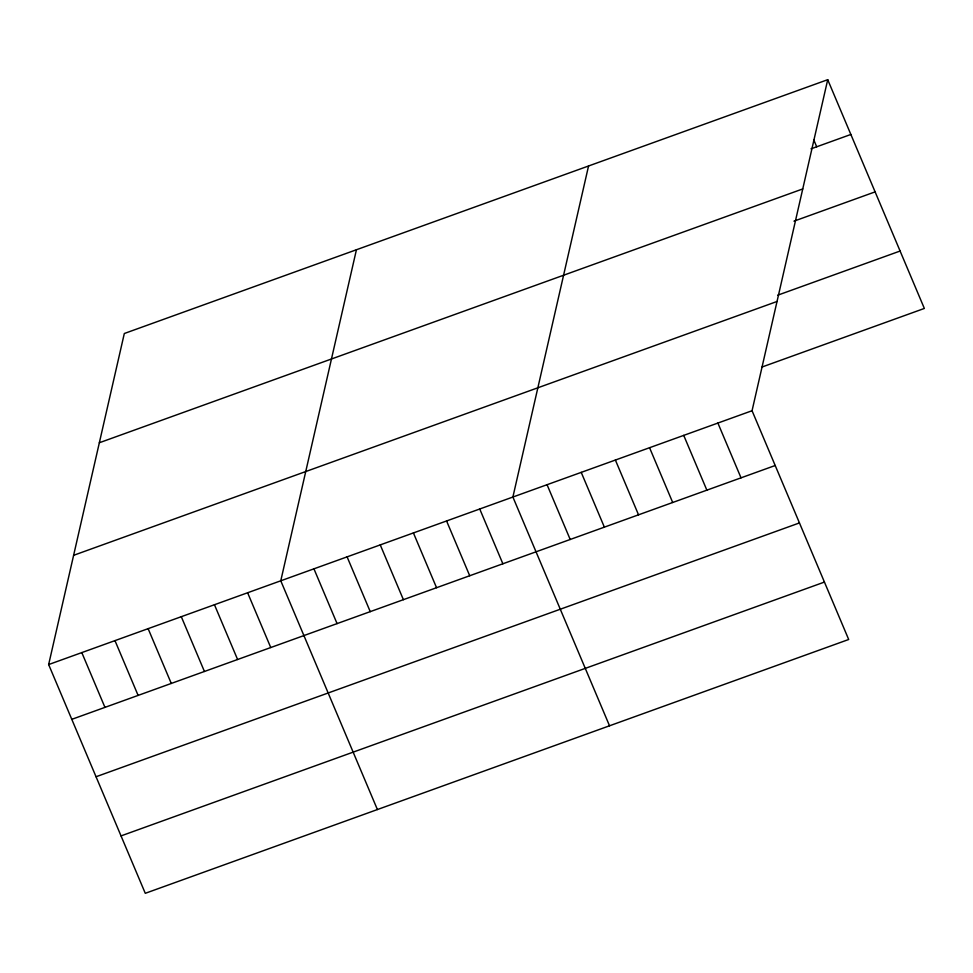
<?xml version="1.0" encoding="UTF-8"?>
<svg xmlns="http://www.w3.org/2000/svg" width="973" height="973" viewBox="0 0 973 973"><rect width="100%" height="100%" fill="white"/><g stroke="black" fill="none" stroke-linecap="round" stroke-linejoin="round"><path stroke-width="1.46" d="M827.719 79.689L752.056 410.728L848.687 639.492L145.281 893.311L48.65 664.559L124.313 333.508L827.719 79.689L924.35 308.441L762.066 367.003M356.434 249.745L280.771 580.796L377.402 809.548M588.556 165.982L512.893 497.033L609.524 725.785M810.995 148.845L850.852 134.469M99.343 442.751L802.749 188.932M793.968 221.163L875.116 191.876M777.67 295.208L900.098 251.034M73.62 555.315L777.026 301.484M48.65 664.559L752.056 410.728M71.795 719.339L775.189 465.508M96.047 776.746L799.441 522.927M121.029 835.904L824.435 582.073M813.805 139.942L816.688 146.789M717.892 423.06L741.025 477.84M683.727 435.381L706.86 490.161M649.563 447.714L672.696 502.494M615.386 460.047L638.531 514.826M581.222 472.367L604.367 527.147M547.057 484.7L570.202 539.48M479.738 509.001L502.871 563.781M446.571 520.956L469.716 575.736M413.416 532.924L436.549 587.704M380.248 544.892L403.394 599.672M347.093 556.86L370.239 611.64M313.938 568.828L337.072 623.608M247.616 592.764L270.749 647.532M214.449 604.72L237.594 659.499M181.294 616.687L204.427 671.467M148.127 628.655L171.272 683.435M114.972 640.623L138.105 695.403M81.805 652.591L104.95 707.371"/></g></svg>
